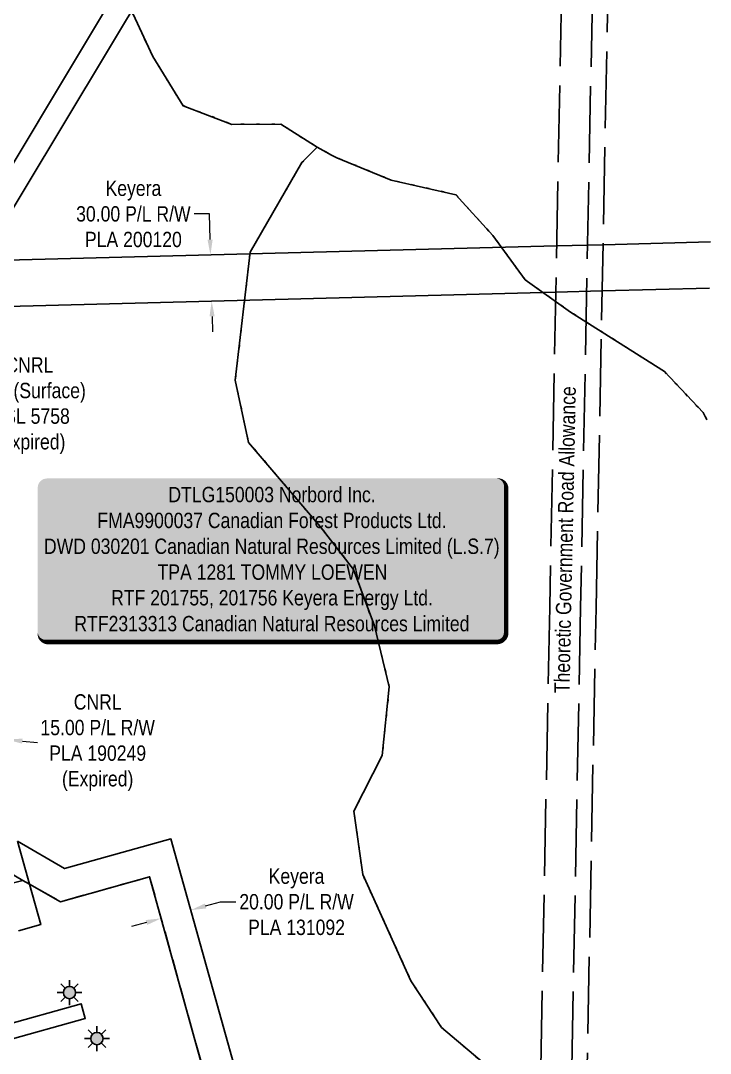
# Model space of a CAD drawing. Extents: x 405326 to 424052, y 6044755 to 6062236.
# Drawn here: x 412399 to 412848, y 6058086 to 6058759 of the extents above; entities that cross this region are included whole.
import ezdxf
from ezdxf.enums import TextEntityAlignment as Align

# ---------------------------------------------------------------- set-up
doc = ezdxf.new("R2010")
doc.units = 0
doc.header["$LTSCALE"] = 5
for name, pattern in [('foc-ACCESSROAD', [3.75, 2.5, -1.25]), ('foc-UNSURVEYED', [12.5, 10, -2.5]), ('foc-WHEELTRACKS', [2, 0.4, -1.6])]:
    doc.linetypes.add(name, pattern=pattern)
for name, color, linetype in [('AS-SURFACE IMPACT', 7, 'Continuous'), ('F-RW', 190, 'Continuous'), ('F-WS', 190, 'foc-ACCESSROAD'), ('F-WS-S', 190, 'Continuous'), ('L-ROAD-T', 7, 'Continuous'), ('L-USEC', 7, 'foc-UNSURVEYED'), ('T-WATER-P3', 160, 'foc-WHEELTRACKS')]:
    doc.layers.add(name, color=color, linetype=linetype)
doc.layers.add('F-RW-T', color=190, linetype='Continuous', lineweight=9)
doc.layers.add('F-WS-T', color=190, linetype='Continuous', lineweight=9)
doc.styles.add('80', font='ARIALN.TTF', dxfattribs={"height": 10})
doc.styles.add('80CG', font='ARIALN.TTF', dxfattribs={"height": 10})
doc.styles.add('80L', font='ARIALN.TTF', dxfattribs={"height": 10})
doc.styles.add('foc-LtypeFont', font='ARIALN.TTF', dxfattribs={"height": 7.35})
doc.linetypes.add('foc-TOPO-flowdirection-NOLINE', pattern='A,0,[">",foc-LtypeFont,S=0.3,R=0,X=0,Y=-0.945],-20,[">",foc-LtypeFont,S=0.3,R=0,X=0,Y=-0.945],0', length=20)
doc.dimstyles.new('Compass 5 000', dxfattribs={"dimscale": 5, "dimtxt": 9, "dimasz": 2, "dimexe": 0.2, "dimexo": 0.0625, "dimgap": 0.5, "dimtad": 0, "dimtih": 1, "dimtoh": 1, "dimzin": 0, "dimdsep": 46, "dimtxsty": '80CG', "dimcen": 0.1, "dimse1": 1, "dimse2": 1, "dimclrd": 256, "dimclrt": 256, "dimaunit": 1, "dimadec": 4, "dimazin": 0, "dimtfac": 0.06, "dimtofl": 0, "dimtmove": 0, "dimatfit": 1, "dimfxl": 0.2, "dimtolj": 1, "dimtzin": 0, "dimlwd": -1, "dimarcsym": 0})

# ---------------------------------------------------------------- blocks, each defined once
blk = doc.blocks.new('GAS')
h = blk.add_hatch(color=255)
h.dxf.hatch_style = 1
edge = h.paths.add_edge_path()
edge.add_arc((0, 0), 0.9, 0, 360)
for p, q in [((0, 0.81), (0, 1.62)), ((-0.81, 0), (-1.62, 0)), ((-0.57, 0.57), (-1.14, 1.14)), ((0.57, 0.57), (1.14, 1.14)), ((1.62, 0), (0.81, 0)), ((-0.57, -0.57), (-1.14, -1.14)), ((0, -0.81), (0, -1.62)), ((1.14, -1.14), (0.57, -0.57))]:
    blk.add_line(p, q)
blk.add_circle((0, 0), 0.8)
blk = doc.blocks.new('*D843')
at = {"layer": 'F-RW-T', "transparency": 16777216}
for p, q in [((412521.5, 6058632.7), (412511.5, 6058632.7)), ((412521.94, 6058615.98), (412521.5, 6058632.7)), ((412523.24, 6058566), (412523.5, 6058556.01))]:
    blk.add_line(p, q, dxfattribs=at)
for points in [[(412523.6, 6058616.02), (412520.27, 6058615.94), (412522.2, 6058605.98)], [(412524.91, 6058566.05), (412521.57, 6058565.96), (412522.98, 6058576)]]:
    blk.add_solid(points, dxfattribs=at)
at = {"layer": 'F-RW-T', "transparency": 16777216, "insert": (412472.03, 6058632.7), "char_height": 10, "attachment_point": 5, "style": '80CG'}
blk.add_mtext('\\A1;Keyera\\P30.00 P/L R/W\\PPLA 200120', dxfattribs=at)
blk = doc.blocks.new('*D848')
at = {"layer": 'F-RW-T', "transparency": 16777216}
for p, q in [((412364.93, 6058292.93), (412354.98, 6058293.92)), ((412399.76, 6058289.46), (412409.71, 6058288.47))]:
    blk.add_line(p, q, dxfattribs=at)
for points in [[(412365.09, 6058294.59), (412364.76, 6058291.27), (412374.88, 6058291.94)], [(412399.92, 6058291.12), (412399.59, 6058287.81), (412389.8, 6058290.45)]]:
    blk.add_solid(points, dxfattribs=at)
at = {"layer": 'F-RW-T', "transparency": 16777216, "insert": (412448.79, 6058288.47), "char_height": 10, "attachment_point": 5, "style": '80CG'}
blk.add_mtext('\\A1;CNRL\\P15.00 P/L R/W\\PPLA 190249\\P(Expired)', dxfattribs=at)
blk = doc.blocks.new('*D851')
at = {"layer": 'F-RW-T', "transparency": 16777216}
for p, q in [((412519.04, 6058182.12), (412528.67, 6058184.81)), ((412528.67, 6058184.81), (412538.67, 6058184.81)), ((412480.49, 6058171.35), (412470.86, 6058168.66))]:
    blk.add_line(p, q, dxfattribs=at)
for points in [[(412518.59, 6058183.72), (412519.48, 6058180.51), (412509.41, 6058179.43)], [(412480.04, 6058172.96), (412480.94, 6058169.75), (412490.12, 6058174.04)]]:
    blk.add_solid(points, dxfattribs=at)
at = {"layer": 'F-RW-T', "transparency": 16777216, "insert": (412578.21, 6058184.81), "char_height": 10, "attachment_point": 5, "style": '80CG'}
blk.add_mtext('\\A1;Keyera\\P20.00 P/L R/W\\PPLA 131092', dxfattribs=at)
blk = doc.blocks.new('*U1001')
h = blk.add_hatch(color=255)
edge = h.paths.add_edge_path()
edge.add_line((-146.5, -54), (146.5, -54))
edge.add_arc((146.5, -48), 6, 270, 360)
edge.add_line((152.5, -48), (152.5, 46.5))
edge.add_arc((146.5, 46.5), 6, 0, 90)
edge.add_line((146.5, 52.5), (-146.5, 52.5))
edge.add_arc((-146.5, 46.5), 6, 90, 180)
edge.add_line((-152.5, 46.5), (-152.5, -48))
edge.add_arc((-146.5, -48), 6, 180, 270)
at = {"color": 44, "flags": 128}
blk.add_lwpolyline([(-146.5, -54, 3, 3, 0), (146.5, -54, 3, 3, 0.414214), (152.5, -48, 3, 3, 0), (152.5, 46.5, 3, 0, 0.414214), (146.5, 52.5, 0, 0, 0), (-146.5, 52.5, 0, 0, 0.414214), (-152.5, 46.5, 0, 0, 0), (-152.5, -48, 0, 3, 0.414214)], format="xyseb", close=True, dxfattribs=at)
at = {"color": 44, "style": '80'}
blk.add_attdef('ENTER_TEXT_001', (-35.99, -5), '', height=10, dxfattribs=at)

msp = doc.modelspace()

# ---------------------------------------------------------------- linework, layer by layer
at = {"layer": 'F-RW'}
for points in [[(412355.083, 6058601.624), (412465.04, 6058784.463)], [(412482.331, 6058784.121), (412372.853, 6058602.082)], [(412372.847, 6058602.092), (412747.494, 6058611.851), (412777.677, 6058612.637), (412847.518, 6058614.455)], [(412846.939, 6058584.438), (412777.099, 6058582.619), (412746.916, 6058581.833), (412356.681, 6058571.671)], [(412396.643, 6058224.312), (412427.296, 6058206.479), (412496.461, 6058225.769), (412565.037, 6057980.254)], [(412396.643, 6058224.312), (412404.477, 6058196.247), (412411.804, 6058170.001), (412397.356, 6058165.967)], [(412534.62, 6058013.874), (412482.585, 6058201.138), (412424.628, 6058184.895), (412404.477, 6058196.247), (412399.978, 6058198.782), (412385.859, 6058207.152)], [(412385.076, 6058103.699), (412437.979, 6058118.487), (412440.713, 6058108.9), (412387.842, 6058094.098)]]:
    msp.add_lwpolyline(points, dxfattribs=at)
at = {"layer": 'F-WS', "flags": 128}
msp.add_lwpolyline([(412482.585, 6058201.138), (412534.62, 6058013.874), (412540.136, 6057994.025), (412488.198, 6057979.525), (412466.339, 6057973.429), (412446.869, 6057967.994), (412435.532, 6057964.832), (412432.256, 6057963.916), (412412.436, 6057958.381), (412406.593, 6057970.856), (412398.051, 6057951.437), (412395.375, 6057945.349), (412393.485, 6057941.087), (412381.983, 6057964.738), (412384.068, 6057969.423), (412386.751, 6057975.49), (412389.399, 6057981.477), (412395.317, 6057994.85), (412393.631, 6057998.439), (412381.564, 6058041.632), (412377.536, 6058056.051), (412368.428, 6058088.664), (412355.641, 6058134.445), (412355.123, 6058136.3), (412350.262, 6058153.701), (412347.569, 6058163.344), (412332.156, 6058159.076), (412327.351, 6058157.744), (412324.103, 6058156.861), (412319.483, 6058176.327), (412321.972, 6058177), (412326.777, 6058178.331), (412342.192, 6058182.597), (412351.831, 6058185.297), (412361.46, 6058187.993), (412389.05, 6058195.721), (412399.978, 6058198.782), (412404.477, 6058196.247), (412424.628, 6058184.895), (412463.324, 6058195.747), (412482.585, 6058201.138)], close=True, dxfattribs=at)
at = {"layer": 'L-USEC'}
for p, q in [((412750.712, 6058778.83), (412742.964, 6058376.741)), ((412770.816, 6058778.442), (412763.068, 6058376.354)), ((412773.121, 6058376.145), (412780.869, 6058778.233)), ((412742.964, 6058376.741), (412735.215, 6057974.653)), ((412742.964, 6058376.741), (412742.964, 6058376.741)), ((412763.068, 6058376.354), (412755.319, 6057974.265)), ((412765.371, 6057974.056), (412773.121, 6058376.145))]:
    msp.add_line(p, q, dxfattribs=at)
at = {"layer": 'T-WATER-P3', "linetype": 'foc-TOPO-flowdirection-NOLINE', "flags": 128}
for points in [[(412845.288, 6058498.753), (412842.775, 6058503.388), (412817.597, 6058530.074), (412756.617, 6058568.779), (412727.092, 6058589.749), (412706.029, 6058618.631), (412681.986, 6058645.222), (412639.894, 6058654.72), (412604.403, 6058669.231), (412600.985, 6058671.071), (412595.58, 6058673.979), (412591.654, 6058676.092), (412568.077, 6058691.112), (412536.139, 6058691.045), (412504.439, 6058703.155), (412484.622, 6058735.236), (412468.741, 6058769.296), (412452.367, 6058846.398), (412450.58, 6058883.114), (412448.613, 6058884.779)], [(412790.412, 6058027.476), (412736.387, 6058063.099), (412700.274, 6058079.454), (412672.604, 6058103.092), (412652.672, 6058133.473), (412621.288, 6058202.6), (412615.556, 6058243.885), (412634.018, 6058280.146), (412638.589, 6058324.842), (412628.872, 6058364.442), (412615.305, 6058401.266), (412593.641, 6058429.201), (412546.975, 6058483.986), (412538.372, 6058524.572), (412548.051, 6058607.914), (412581.758, 6058666.174), (412591.608, 6058676.173)]]:
    msp.add_lwpolyline(points, dxfattribs=at)
at = {"layer": 'T-WATER-P3', "flags": 128}
for points in [[(412845.288, 6058498.749), (412842.729, 6058503.469), (412817.551, 6058530.155), (412756.571, 6058568.859), (412727.046, 6058589.83), (412705.983, 6058618.712), (412681.94, 6058645.303), (412639.848, 6058654.801), (412604.357, 6058669.312), (412600.939, 6058671.152), (412595.534, 6058674.06), (412591.608, 6058676.173), (412568.031, 6058691.193), (412536.093, 6058691.126), (412504.393, 6058703.236), (412484.576, 6058735.317), (412468.695, 6058769.377), (412452.321, 6058846.479), (412450.534, 6058883.195), (412448.664, 6058884.778)], [(412790.412, 6058027.476), (412736.387, 6058063.099), (412700.274, 6058079.454), (412672.604, 6058103.092), (412652.672, 6058133.473), (412621.288, 6058202.6), (412615.556, 6058243.885), (412634.018, 6058280.146), (412638.589, 6058324.842), (412628.872, 6058364.442), (412615.305, 6058401.266), (412593.641, 6058429.201), (412546.975, 6058483.986), (412538.372, 6058524.572), (412548.051, 6058607.914), (412581.758, 6058666.174), (412591.608, 6058676.173)]]:
    msp.add_lwpolyline(points, dxfattribs=at)

# ---------------------------------------------------------------- block references
at = {"layer": 'AS-SURFACE IMPACT', "color": 1}
ref = msp.add_blockref('*U1001', (412562.208, 6058407.989), dxfattribs=dict(at, xscale=0.999551, yscale=0.999551, zscale=0.999551))
ref.add_attrib('ENTER_TEXT_001', 'DTLG150003 Norbord Inc.', (412494.799, 6058445.011), dxfattribs={"layer": '0', "color": 44, "height": 9.99551, "style": '80'})
ref.add_attrib('ENTER_TEXT_002', 'FMA9900037 Canadian Forest Products Ltd.', (412448.592, 6058428.174), dxfattribs={"layer": '0', "color": 44, "height": 9.99551, "style": '80'})
ref.add_attrib('ENTER_TEXT_003', 'DWD 030201 Canadian Natural Resources Limited (L.S.7)', (412413.836, 6058411.338), dxfattribs={"layer": '0', "color": 44, "height": 9.99551, "style": '80'})
ref.add_attrib('ENTER_TEXT_004', 'TPA 1281 TOMMY LOEWEN', (412487.773, 6058394.502), dxfattribs={"layer": '0', "color": 44, "height": 9.99551, "style": '80'})
ref.add_attrib('ENTER_TEXT_005', 'RTF 201755, 201756 Keyera Energy Ltd.', (412457.538, 6058377.801), dxfattribs={"layer": '0', "color": 44, "height": 9.99551, "style": '80'})
ref.add_attrib('ENTER_TEXT_006', 'RTF2313313 Canadian Natural Resources Limited', (412433.619, 6058360.965), dxfattribs={"layer": '0', "color": 44, "height": 9.99551, "style": '80'})
at = {"layer": 'F-WS-S', "color": 3, "xscale": 4.997755000000074, "yscale": 4.997755000000074, "zscale": 4.997755000000074}
for p in [(412430.463, 6058125.677), (412448.337, 6058095.725)]:
    msp.add_blockref('GAS', p, dxfattribs=at)

# ---------------------------------------------------------------- texts
at = {"layer": 'F-WS-T', "insert": (412367.56, 6058539.416), "char_height": 10, "attachment_point": 1, "style": '80L'}
msp.add_mtext_dynamic_manual_height_columns('\\pi21.21303;CNRL\\P\\pi0.31262;7-34 (Surface)\\P\\pi10.88561;MSL 5758\\P\\pi13.77101;(Expired)', width=72.62387, gutter_width=49.978, heights=[0], dxfattribs=at)
at = {"layer": 'L-ROAD-T', "style": '80L'}
msp.add_text('Theoretic Government Road Allowance', height=9.99551, rotation=88.813918, dxfattribs=at).set_placement((412752.943, 6058420.579), align=Align.MIDDLE_CENTER)

# ---------------------------------------------------------------- dimensions: what is measured, and where the dimension line sits
at = {"layer": 'F-RW-T'}
dim = msp.add_linear_dim(base=(412522.199, 6058605.983), p1=(412516.032, 6058575.821), p2=(412515.251, 6058605.802), angle=91.49207, text='Keyera\\P30.00 P/L R/W\\PPLA 200120', dimstyle='Compass 5 000', dxfattribs=at)
dim.commit()
dim.dimension.update_dxf_attribs({"geometry": '*D843', "text_midpoint": (412472.032, 6058632.704), "dimtype": 161})
for p1, p2, distance, text, picture, middle in [((412375.135, 6058294.504), (412390.06, 6058293.019), -2.577, 'CNRL\\P15.00 P/L R/W\\PPLA 190249\\P(Expired)', '*D848', (412448.792, 6058288.474)), ((412489.292, 6058177.001), (412508.578, 6058182.388), -3.074, 'Keyera\\P20.00 P/L R/W\\PPLA 131092', '*D851', (412578.207, 6058184.808))]:
    dim = msp.add_aligned_dim(p1=p1, p2=p2, distance=distance, text=text, dimstyle='Compass 5 000', dxfattribs=at)
    dim.commit()
    dim.dimension.update_dxf_attribs({"geometry": picture, "text_midpoint": middle})

doc.saveas('drawing.dxf')
